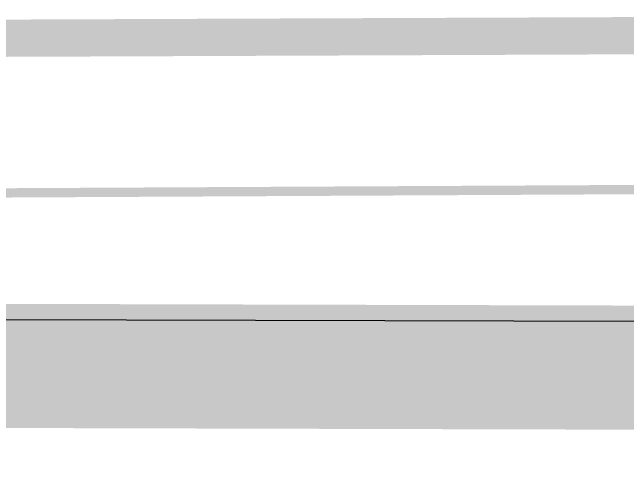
# Model space of a CAD drawing. Header units: feet. Extents: x 26064 to 27719, y 16802 to 28989.
# Drawn here: x 27385.7 to 27451.8, y 17997 to 18045.9 of the extents above; entities that cross this region are included whole.
import ezdxf

# ---------------------------------------------------------------- set-up
doc = ezdxf.new("R2010")
doc.units = ezdxf.units.FT
doc.header["$LTSCALE"] = 50
doc.header["$MEASUREMENT"] = 0
for name, pattern in [('DASHED', [0.75, 0.5, -0.25]), ('HIDDEN', [0.375, 0.25, -0.125]), ('PHANTOM', [2.5, 1.25, -0.25, 0.25, -0.25, 0.25, -0.25])]:
    doc.linetypes.add(name, pattern=pattern)
for name, color, linetype in [('DEMO-UTILITY', 1, 'Continuous'), ('FENCES-OTHER', 6, 'FENCE-WOOD'), ('s-adjoiners', 1, 'PHANTOM'), ('SILT_FENCE', 1, 'HIDDEN')]:
    doc.layers.add(name, color=color, linetype=linetype)
doc.linetypes.add('FENCE-WOOD', pattern='A,1,0,[132,ltypeshp.shx,S=0.05,R=0,X=0,Y=0],-0.1', length=1.1)

msp = doc.modelspace()

# ---------------------------------------------------------------- linework, layer by layer
at = {"layer": 'DEMO-UTILITY', "color": 1, "linetype": 'DASHED', "const_width": 4}
msp.add_lwpolyline([(27139.07639, 16837.55616), (27136.77996, 16836.40038), (27176.86763, 16836.40038), (27177.08777, 16899.81834), (27306.13781, 16899.37037), (27307.17391, 17114.23636), (27497.1933, 17113.50827), (27496.89571, 17057.7123), (27575.39252, 17057.1509), (27578.04835, 18013.41051), (27578.04835, 18043.90918), (26750.68492, 18040.58724), (26748.26576, 18022.94146), (26393.41176, 18022.94146)], dxfattribs=at)
at = {"layer": 'FENCES-OTHER', "color": 7, "ltscale": 0.5, "flags": 128}
msp.add_lwpolyline([(26250.46134, 18001.75788), (26756.80215, 18000.00023), (26756.86622, 18014.63596), (27577.18074, 18012.41286)], dxfattribs=at)
msp.add_lwpolyline([(26250.46134, 18001.75788), (26756.80215, 18000.00023), (26756.86622, 18014.63596), (27577.18074, 18012.41286)], dxfattribs=at)
at = {"layer": 's-adjoiners', "color": 7, "const_width": 1}
msp.add_lwpolyline([(27158.33043, 18025.33344), (27578.22467, 18027.53358)], dxfattribs=at)
at = {"layer": 'SILT_FENCE', "color": 3, "linetype": 'Continuous', "flags": 128}
msp.add_lwpolyline([(26250.44337, 18011.00838, 13.33333, 13.33333, 0), (27572.16596, 18007.42643, 13.33, 13.33, 0)], format="xyseb", dxfattribs=at)

doc.saveas('drawing.dxf')
